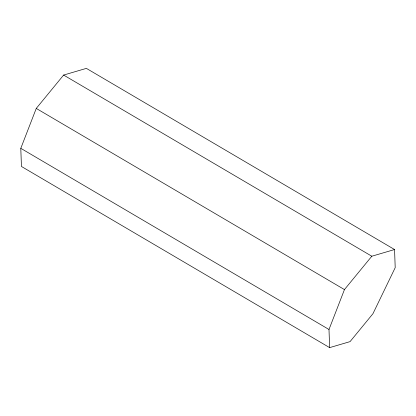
<?xml version="1.0" encoding="UTF-8"?>
<svg xmlns="http://www.w3.org/2000/svg" width="416" height="416" viewBox="0 0 416 416"><rect width="100%" height="100%" fill="white"/><g stroke="black" fill="none" stroke-linecap="round" stroke-linejoin="round"><path stroke-width="0.62" d="M20.8 148.33L36.26 108.425L63.622 75.062L86.372 68.375L394.566 249.538L395.2 267.67L372.944 313.711L350.054 341.624L329.628 347.625L21.434 166.462L20.8 148.33L328.994 329.493L329.628 347.625M328.994 329.493L344.453 289.588L371.816 256.225L394.566 249.538M63.622 75.062L371.816 256.225M36.26 108.425L344.453 289.588"/></g></svg>
